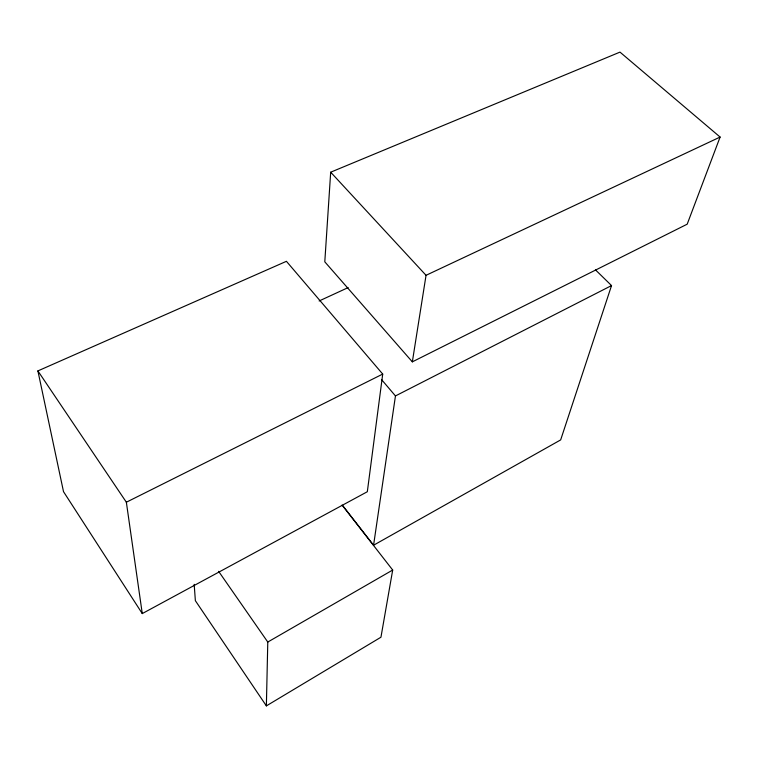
<?xml version="1.0" encoding="UTF-8"?>
<svg xmlns="http://www.w3.org/2000/svg" width="758" height="758" viewBox="0 0 758 758"><rect width="100%" height="100%" fill="white"/><g stroke="black" fill="none" stroke-linecap="round" stroke-linejoin="round"><path stroke-width="1.14" d="M342.066 505.046L392.691 570.035L380.952 637.213L266.371 705.888L267.782 642.045L218.607 571.324M330.687 172.199L324.794 261.823L412.343 361.85L687.193 224.178L720.1 137.056L619.987 52.112L330.687 172.199L426.043 275.306L412.343 361.85M382.714 374.073L367.327 491.724L142.267 613.582L63.511 491.658L37.9 370.908L286.42 261.311L382.714 374.073L126.359 502.222L142.267 613.582M595.456 269.848L611.535 285.576L560.664 439.905L373.571 545.229L395.458 395.932L381.691 379.749M267.782 642.045L392.691 570.035M395.458 395.932L611.535 285.576M426.043 275.306L720.1 137.056M319.146 300.964L348.149 287.595M342.578 505.444L373.571 545.229M266.371 705.888L195.365 600.677L194.181 584.333M37.9 370.908L126.359 502.222"/></g></svg>
